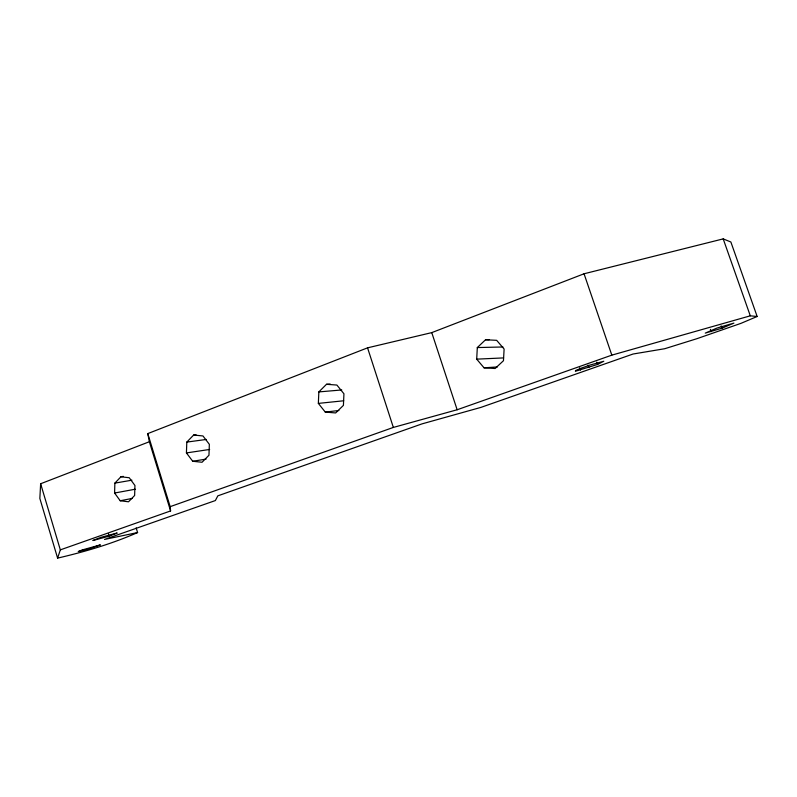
<?xml version="1.0" encoding="UTF-8"?>
<svg xmlns="http://www.w3.org/2000/svg" width="797" height="797" viewBox="0 0 797 797"><rect width="100%" height="100%" fill="white"/><g stroke="black" fill="none" stroke-linecap="round" stroke-linejoin="round"><path stroke-width="1.2" d="M120.925 476.785L129.244 477.742L134.942 485.503L134.633 495.485L128.516 501.791L120.217 500.755L114.589 493.024L114.868 483.121L120.925 476.785L123.346 476.377M193.621 435.052L202.966 435.949L209.342 444.318L208.963 455.246L202.049 462.26L192.725 461.264L186.428 452.925L186.797 442.096L193.621 435.052L196.052 434.744M326.491 384.303L336.892 385.051L343.935 393.788L343.417 405.374L335.667 412.946L325.286 412.099L318.352 403.392L318.84 391.915L326.491 384.303L330.197 384.024M137.582 532.555L104.517 539.439L215.369 500.556L217.83 495.844L422.061 423.865L480.94 407.387L633.077 354.017L664.708 348.727L696.867 338.705L741.011 323.333L757.15 316.489L730.869 241.999L723.198 238.881L584.052 273.779L431.765 332.618L367.556 347.841L147.774 433.598L149.368 441.737L40.637 483.749L39.85 498.434L57.603 558.119C84.861 551.773 111.939 543.853 137.582 532.555L136.157 527.883M485.552 339.751L496.661 340.329L504.112 349.016L503.465 360.722L495.116 368.503L484.038 367.815L476.696 359.148L477.313 347.562L485.552 339.751L489.169 339.731M57.603 558.119L60.333 549.87L40.637 483.749M597.571 364.448L603.787 361.25L590.159 365.006L581.302 368.134L575.663 370.515L575.374 371.253L597.571 364.448L596.794 362.137M721.972 328.215L733.917 323.104L717.011 328.045L705.265 333.106L721.972 328.215L721.155 325.893M60.333 549.87L170.578 510.937L170.169 506.653L393.349 427.431L457.149 409.758L611.827 355.143L750.296 315.821L757.15 316.489M109.109 536.162L117.199 532.994L100.91 537.357L92.86 540.525L109.109 536.162L108.412 533.821M120.217 500.755L132.322 498.394M114.589 493.024L135.271 489.219M114.868 483.121L131.913 480.183M192.725 461.264L206.084 459.112M186.428 452.925L209.651 449.458M186.797 442.096L206.353 439.446M325.286 412.099L338.884 410.495M318.352 403.392L343.686 400.781M318.84 391.915L341.764 389.952M484.038 367.815L497.308 366.959M476.696 359.148L503.574 357.913M477.313 347.562L502.957 346.984M723.198 238.881L750.296 315.821M710.416 329.37L711.223 331.691M584.052 273.779L611.827 355.143M588.086 365.205L588.873 367.507M579.638 367.796L580.425 370.097M431.765 332.618L457.149 409.758M367.556 347.841L393.349 427.431M147.774 433.598L170.169 506.653M149.368 441.737L170.578 510.937M82.37 549.9L78.245 551.564L88.069 549.183L100.382 544.889L82.37 549.9"/></g></svg>
